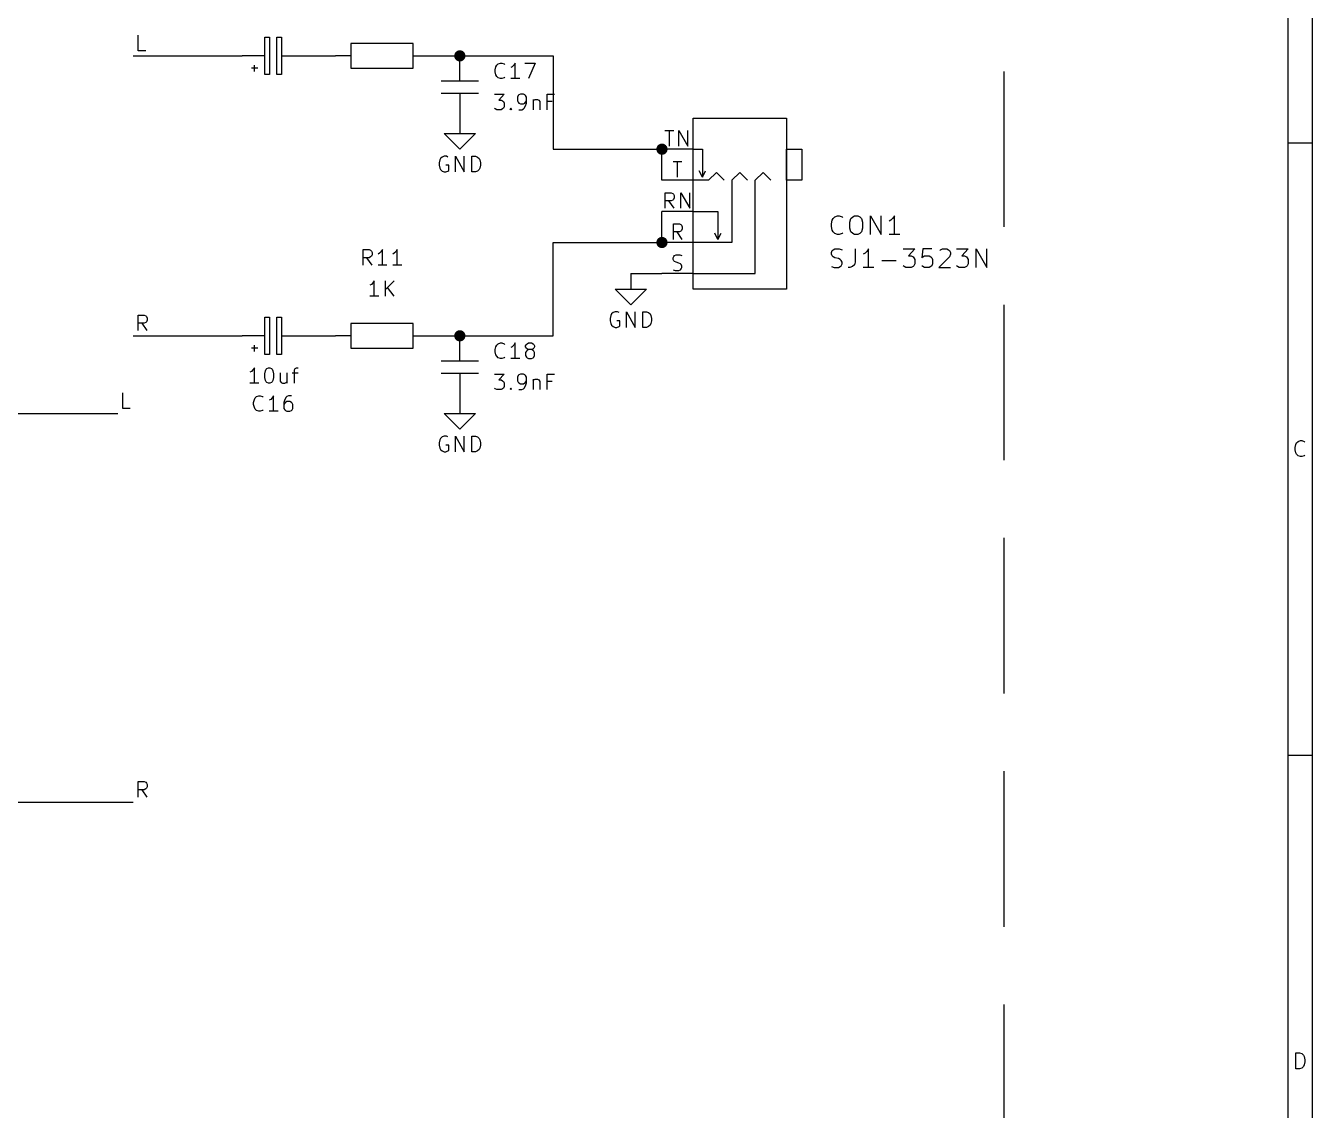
# Model space of a CAD drawing. Extents: x 0.4 to 16.1, y -11.3 to -0.4.
# Drawn here: x 12.004 to 16.141, y -7.44 to -3.953 of the extents above; entities that cross this region are included whole.
import ezdxf

# ---------------------------------------------------------------- set-up
doc = ezdxf.new("R2010")
doc.units = 0
doc.header["$MEASUREMENT"] = 0
doc.linetypes.add('DASHED', pattern=[0.75, 0.5, -0.25])
for name, color, linetype in [('BLUE3', 171, 'CONTINUOUS'), ('CYAN2', 4, 'CONTINUOUS'), ('GRAY1', 251, 'CONTINUOUS'), ('GREEN3', 91, 'CONTINUOUS'), ('LYELLOW', 51, 'CONTINUOUS'), ('RED2', 1, 'CONTINUOUS'), ('RED3', 11, 'CONTINUOUS')]:
    doc.layers.add(name, color=color, linetype=linetype)

msp = doc.modelspace()

# ---------------------------------------------------------------- linework, layer by layer
at = {"layer": 'BLUE3', "linetype": 'DASHED'}
msp.add_line((15.15, -8.35), (15.15, -1.85), dxfattribs=at)
at = {"layer": 'CYAN2', "linetype": 'CONTINUOUS'}
for p, q in [((13.5139, -4.0945), (13.5163, -4.085)), ((13.5139, -4.0945), (13.5163, -4.085)), ((13.5139, -4.1016), (13.5139, -4.0945)), ((13.5139, -4.1016), (13.5139, -4.0945)), ((13.5163, -4.085), (13.5187, -4.0802)), ((13.5163, -4.085), (13.5187, -4.0802)), ((13.5187, -4.0802), (13.5234, -4.0754)), ((13.5187, -4.0802), (13.5234, -4.0754)), ((13.5234, -4.0754), (13.5306, -4.073)), ((13.5234, -4.0754), (13.5306, -4.073)), ((13.5306, -4.073), (13.5353, -4.073)), ((13.5306, -4.073), (13.5353, -4.073)), ((13.5353, -4.073), (13.5425, -4.0754)), ((13.5353, -4.073), (13.5425, -4.0754)), ((13.5425, -4.0754), (13.5449, -4.0778)), ((13.5425, -4.0754), (13.5449, -4.0778)), ((13.5687, -4.085), (13.5639, -4.0873)), ((13.5687, -4.085), (13.5639, -4.0873)), ((13.5734, -4.0802), (13.5687, -4.085)), ((13.5734, -4.0802), (13.5687, -4.085)), ((13.5782, -4.073), (13.5734, -4.0802)), ((13.5782, -4.073), (13.5734, -4.0802)), ((13.5782, -4.123), (13.5782, -4.073)), ((13.5782, -4.123), (13.5782, -4.073)), ((13.6091, -4.073), (13.6425, -4.073)), ((13.6091, -4.073), (13.6425, -4.073)), ((13.6425, -4.073), (13.621, -4.123)), ((13.6425, -4.073), (13.621, -4.123)), ((13.5163, -4.1111), (13.5139, -4.1016)), ((13.5163, -4.1111), (13.5139, -4.1016)), ((13.5187, -4.1159), (13.5163, -4.1111)), ((13.5187, -4.1159), (13.5163, -4.1111)), ((13.5234, -4.1207), (13.5187, -4.1159)), ((13.5234, -4.1207), (13.5187, -4.1159)), ((13.5306, -4.123), (13.5234, -4.1207)), ((13.5306, -4.123), (13.5234, -4.1207)), ((13.5353, -4.123), (13.5306, -4.123)), ((13.5353, -4.123), (13.5306, -4.123)), ((13.5425, -4.1207), (13.5353, -4.123)), ((13.5425, -4.1207), (13.5353, -4.123)), ((13.5449, -4.1183), (13.5425, -4.1207)), ((13.5449, -4.1183), (13.5425, -4.1207)), ((13.5925, -4.123), (13.5639, -4.123)), ((13.5925, -4.123), (13.5639, -4.123)), ((13.5115, -4.173), (13.5425, -4.173)), ((13.5115, -4.173), (13.5425, -4.173)), ((13.5425, -4.173), (13.5258, -4.1921)), ((13.5425, -4.173), (13.5258, -4.1921)), ((13.5877, -4.1778), (13.5853, -4.1826)), ((13.5877, -4.1778), (13.5853, -4.1826)), ((13.5901, -4.1754), (13.5877, -4.1778)), ((13.5901, -4.1754), (13.5877, -4.1778)), ((13.5949, -4.173), (13.5901, -4.1754)), ((13.5949, -4.173), (13.5901, -4.1754)), ((13.6044, -4.173), (13.5949, -4.173)), ((13.6044, -4.173), (13.5949, -4.173)), ((13.6091, -4.1754), (13.6044, -4.173)), ((13.6091, -4.1754), (13.6044, -4.173)), ((13.6115, -4.1778), (13.6091, -4.1754)), ((13.6115, -4.1778), (13.6091, -4.1754)), ((13.6139, -4.1826), (13.6115, -4.1778)), ((13.6139, -4.1826), (13.6115, -4.1778)), ((13.6806, -4.223), (13.6806, -4.173)), ((13.6806, -4.173), (13.7044, -4.173)), ((13.6806, -4.223), (13.6806, -4.173)), ((13.6806, -4.173), (13.7044, -4.173)), ((13.5139, -4.2207), (13.5115, -4.2183)), ((13.5139, -4.2207), (13.5115, -4.2183)), ((13.5258, -4.1921), (13.5329, -4.1921)), ((13.5258, -4.1921), (13.5329, -4.1921)), ((13.5329, -4.1921), (13.5377, -4.1945)), ((13.5329, -4.1921), (13.5377, -4.1945)), ((13.5377, -4.1945), (13.5401, -4.1969)), ((13.5377, -4.1945), (13.5401, -4.1969)), ((13.5401, -4.2183), (13.5377, -4.2207)), ((13.5401, -4.2183), (13.5377, -4.2207)), ((13.5401, -4.1969), (13.5425, -4.2016)), ((13.5401, -4.1969), (13.5425, -4.2016)), ((13.5425, -4.2135), (13.5401, -4.2183)), ((13.5425, -4.2135), (13.5401, -4.2183)), ((13.5425, -4.2016), (13.5425, -4.2135)), ((13.5425, -4.2016), (13.5425, -4.2135)), ((13.5615, -4.2207), (13.5639, -4.2183)), ((13.5615, -4.2207), (13.5639, -4.2183)), ((13.5639, -4.2183), (13.5663, -4.2207)), ((13.5639, -4.2183), (13.5639, -4.223)), ((13.5639, -4.2183), (13.5663, -4.2207)), ((13.5639, -4.2183), (13.5639, -4.223)), ((13.5853, -4.1826), (13.5853, -4.1945)), ((13.5853, -4.1826), (13.5853, -4.1945)), ((13.5853, -4.1945), (13.5877, -4.1992)), ((13.5853, -4.1945), (13.5877, -4.1992)), ((13.5877, -4.1992), (13.5901, -4.2016)), ((13.5877, -4.1992), (13.5901, -4.2016)), ((13.5901, -4.2016), (13.5949, -4.204)), ((13.5901, -4.2016), (13.5949, -4.204)), ((13.5949, -4.204), (13.6044, -4.204)), ((13.5949, -4.204), (13.6044, -4.204)), ((13.6044, -4.204), (13.6091, -4.2016)), ((13.6044, -4.204), (13.6091, -4.2016)), ((13.6044, -4.2207), (13.6068, -4.2183)), ((13.6044, -4.2207), (13.6068, -4.2183)), ((13.6068, -4.2183), (13.6115, -4.2111)), ((13.6068, -4.2183), (13.6115, -4.2111)), ((13.6091, -4.2016), (13.6115, -4.1992)), ((13.6091, -4.2016), (13.6115, -4.1992)), ((13.6115, -4.1992), (13.6139, -4.1945)), ((13.6115, -4.1992), (13.6139, -4.1945)), ((13.6115, -4.2111), (13.6139, -4.2016)), ((13.6115, -4.2111), (13.6139, -4.2016)), ((13.6139, -4.2016), (13.6139, -4.1826)), ((13.6139, -4.2016), (13.6139, -4.1826)), ((13.6353, -4.1897), (13.6353, -4.223)), ((13.6353, -4.1897), (13.6353, -4.223)), ((13.6353, -4.1945), (13.6377, -4.1921)), ((13.6353, -4.1945), (13.6377, -4.1921)), ((13.6377, -4.1921), (13.6425, -4.1897)), ((13.6377, -4.1921), (13.6425, -4.1897)), ((13.6425, -4.1897), (13.6496, -4.1897)), ((13.6425, -4.1897), (13.6496, -4.1897)), ((13.6496, -4.1897), (13.6544, -4.1921)), ((13.6496, -4.1897), (13.6544, -4.1921)), ((13.6544, -4.1921), (13.6568, -4.1969)), ((13.6544, -4.1921), (13.6568, -4.1969)), ((13.6568, -4.1969), (13.6568, -4.223)), ((13.6568, -4.1969), (13.6568, -4.223)), ((13.6972, -4.1969), (13.6806, -4.1969)), ((13.6972, -4.1969), (13.6806, -4.1969)), ((13.5187, -4.223), (13.5139, -4.2207)), ((13.5187, -4.223), (13.5139, -4.2207)), ((13.5329, -4.223), (13.5187, -4.223)), ((13.5329, -4.223), (13.5187, -4.223)), ((13.5377, -4.2207), (13.5329, -4.223)), ((13.5377, -4.2207), (13.5329, -4.223)), ((13.5639, -4.223), (13.5615, -4.2207)), ((13.5639, -4.223), (13.5615, -4.2207)), ((13.5663, -4.2207), (13.5639, -4.223)), ((13.5663, -4.2207), (13.5639, -4.223)), ((13.5901, -4.223), (13.5996, -4.223)), ((13.5901, -4.223), (13.5996, -4.223)), ((13.5996, -4.223), (13.6044, -4.2207)), ((13.5996, -4.223), (13.6044, -4.2207)), ((13.3357, -4.3847), (13.3333, -4.3942)), ((13.3357, -4.3847), (13.3333, -4.3942)), ((13.3381, -4.3799), (13.3357, -4.3847)), ((13.3381, -4.3799), (13.3357, -4.3847)), ((13.3429, -4.3752), (13.3381, -4.3799)), ((13.3429, -4.3752), (13.3381, -4.3799)), ((13.35, -4.3728), (13.3429, -4.3752)), ((13.35, -4.3728), (13.3429, -4.3752)), ((13.3571, -4.3728), (13.35, -4.3728)), ((13.3571, -4.3728), (13.35, -4.3728)), ((13.3619, -4.3752), (13.3571, -4.3728)), ((13.3619, -4.3752), (13.3571, -4.3728)), ((13.3857, -4.4228), (13.3857, -4.3728)), ((13.3857, -4.3728), (13.4143, -4.4228)), ((13.3857, -4.4228), (13.3857, -4.3728)), ((13.3857, -4.3728), (13.4143, -4.4228)), ((13.4143, -4.4228), (13.4143, -4.3728)), ((13.4143, -4.4228), (13.4143, -4.3728)), ((13.4381, -4.4228), (13.4381, -4.3728)), ((13.4381, -4.3728), (13.45, -4.3728)), ((13.4381, -4.4228), (13.4381, -4.3728)), ((13.4381, -4.3728), (13.45, -4.3728)), ((13.45, -4.3728), (13.4571, -4.3752)), ((13.45, -4.3728), (13.4571, -4.3752)), ((13.4571, -4.3752), (13.4619, -4.3799)), ((13.4571, -4.3752), (13.4619, -4.3799)), ((13.4619, -4.3799), (13.4643, -4.3847)), ((13.4619, -4.3799), (13.4643, -4.3847)), ((13.4643, -4.3847), (13.4667, -4.3942)), ((13.4643, -4.3847), (13.4667, -4.3942)), ((13.3333, -4.3942), (13.3333, -4.4014)), ((13.3333, -4.3942), (13.3333, -4.4014)), ((13.3333, -4.4014), (13.3357, -4.4109)), ((13.3333, -4.4014), (13.3357, -4.4109)), ((13.3357, -4.4109), (13.3381, -4.4157)), ((13.3357, -4.4109), (13.3381, -4.4157)), ((13.3381, -4.4157), (13.3429, -4.4204)), ((13.3381, -4.4157), (13.3429, -4.4204)), ((13.3429, -4.4204), (13.35, -4.4228)), ((13.3429, -4.4204), (13.35, -4.4228)), ((13.35, -4.4228), (13.3548, -4.4228)), ((13.35, -4.4228), (13.3548, -4.4228)), ((13.3643, -4.4014), (13.3548, -4.4014)), ((13.3643, -4.4014), (13.3548, -4.4014)), ((13.3548, -4.4228), (13.3619, -4.4204)), ((13.3548, -4.4228), (13.3619, -4.4204)), ((13.3619, -4.4204), (13.3643, -4.418)), ((13.3619, -4.4204), (13.3643, -4.418)), ((13.3643, -4.418), (13.3643, -4.4014)), ((13.3643, -4.418), (13.3643, -4.4014)), ((13.45, -4.4228), (13.4381, -4.4228)), ((13.45, -4.4228), (13.4381, -4.4228)), ((13.4571, -4.4204), (13.45, -4.4228)), ((13.4571, -4.4204), (13.45, -4.4228)), ((13.4619, -4.4157), (13.4571, -4.4204)), ((13.4619, -4.4157), (13.4571, -4.4204)), ((13.4643, -4.4109), (13.4619, -4.4157)), ((13.4643, -4.4109), (13.4619, -4.4157)), ((13.4667, -4.4014), (13.4643, -4.4109)), ((13.4667, -4.4014), (13.4643, -4.4109)), ((13.4667, -4.3942), (13.4667, -4.4014)), ((13.4667, -4.3942), (13.4667, -4.4014)), ((14.5947, -4.5901), (14.5975, -4.5786)), ((14.5947, -4.5986), (14.5947, -4.5901)), ((14.5975, -4.5786), (14.6004, -4.5729)), ((14.6004, -4.5729), (14.6061, -4.5672)), ((14.6061, -4.5672), (14.6147, -4.5644)), ((14.6147, -4.5644), (14.6204, -4.5644)), ((14.6204, -4.5644), (14.629, -4.5672)), ((14.629, -4.5672), (14.6318, -4.5701)), ((14.6547, -4.5844), (14.6575, -4.5729)), ((14.6547, -4.6044), (14.6547, -4.5844)), ((14.6575, -4.5729), (14.6633, -4.5672)), ((14.6633, -4.5672), (14.669, -4.5644)), ((14.669, -4.5644), (14.6804, -4.5644)), ((14.6804, -4.5644), (14.6861, -4.5672)), ((14.6861, -4.5672), (14.6918, -4.5729)), ((14.6918, -4.5729), (14.6947, -4.5844)), ((14.6947, -4.5844), (14.6947, -4.6044)), ((14.7204, -4.6244), (14.7204, -4.5644)), ((14.7204, -4.5644), (14.7547, -4.6244)), ((14.7547, -4.6244), (14.7547, -4.5644)), ((14.7861, -4.5786), (14.7804, -4.5815)), ((14.7918, -4.5729), (14.7861, -4.5786)), ((14.7975, -4.5644), (14.7918, -4.5729)), ((14.7975, -4.6244), (14.7975, -4.5644)), ((14.5975, -4.6101), (14.5947, -4.5986)), ((14.6004, -4.6158), (14.5975, -4.6101)), ((14.6061, -4.6215), (14.6004, -4.6158)), ((14.6147, -4.6244), (14.6061, -4.6215)), ((14.6204, -4.6244), (14.6147, -4.6244)), ((14.629, -4.6215), (14.6204, -4.6244)), ((14.6318, -4.6186), (14.629, -4.6215)), ((14.6575, -4.6158), (14.6547, -4.6044)), ((14.6633, -4.6215), (14.6575, -4.6158)), ((14.669, -4.6244), (14.6633, -4.6215)), ((14.6804, -4.6244), (14.669, -4.6244)), ((14.6861, -4.6215), (14.6804, -4.6244)), ((14.6918, -4.6158), (14.6861, -4.6215)), ((14.6947, -4.6044), (14.6918, -4.6158)), ((14.8147, -4.6244), (14.7804, -4.6244)), ((13.0893, -4.7228), (13.0893, -4.6728)), ((13.0893, -4.6728), (13.1083, -4.6728)), ((13.1083, -4.6728), (13.1131, -4.6752)), ((13.1512, -4.6728), (13.1464, -4.6799)), ((13.1512, -4.7228), (13.1512, -4.6728)), ((13.1988, -4.6728), (13.194, -4.6799)), ((13.1988, -4.7228), (13.1988, -4.6728)), ((14.5975, -4.6761), (14.6004, -4.6732)), ((14.6004, -4.6732), (14.6061, -4.6704)), ((14.6061, -4.6704), (14.6204, -4.6704)), ((14.6204, -4.6704), (14.629, -4.6732)), ((14.6718, -4.6704), (14.6718, -4.7132)), ((14.7147, -4.6704), (14.709, -4.6789)), ((14.7147, -4.7304), (14.7147, -4.6704)), ((14.8261, -4.6704), (14.8632, -4.6704)), ((14.8632, -4.6704), (14.8432, -4.6932)), ((14.889, -4.6704), (14.8861, -4.6989)), ((14.9175, -4.6704), (14.889, -4.6704)), ((14.9432, -4.6761), (14.9461, -4.6732)), ((14.9461, -4.6732), (14.9518, -4.6704)), ((14.9518, -4.6704), (14.9661, -4.6704)), ((14.9661, -4.6704), (14.9718, -4.6732)), ((14.9718, -4.6732), (14.9747, -4.6761)), ((14.9975, -4.6704), (15.0347, -4.6704)), ((15.0347, -4.6704), (15.0147, -4.6932)), ((15.0604, -4.7304), (15.0604, -4.6704)), ((15.0604, -4.6704), (15.0947, -4.7304)), ((15.0947, -4.7304), (15.0947, -4.6704)), ((13.1083, -4.699), (13.0893, -4.699)), ((13.1179, -4.7228), (13.1012, -4.699)), ((13.1131, -4.6966), (13.1083, -4.699)), ((13.1131, -4.6752), (13.1155, -4.6776)), ((13.1155, -4.6942), (13.1131, -4.6966)), ((13.1155, -4.6776), (13.1179, -4.6823)), ((13.1179, -4.6895), (13.1155, -4.6942)), ((13.1179, -4.6823), (13.1179, -4.6895)), ((13.1417, -4.6847), (13.1369, -4.6871)), ((13.1464, -4.6799), (13.1417, -4.6847)), ((13.1893, -4.6847), (13.1845, -4.6871)), ((13.194, -4.6799), (13.1893, -4.6847)), ((14.5947, -4.6818), (14.5975, -4.6761)), ((14.5947, -4.6875), (14.5947, -4.6818)), ((14.5975, -4.6932), (14.5947, -4.6875)), ((14.6004, -4.6961), (14.5975, -4.6932)), ((14.6061, -4.6989), (14.6004, -4.6961)), ((14.6175, -4.7018), (14.6061, -4.6989)), ((14.6233, -4.7046), (14.6175, -4.7018)), ((14.6261, -4.7075), (14.6233, -4.7046)), ((14.629, -4.7132), (14.6261, -4.7075)), ((14.629, -4.7189), (14.629, -4.7132)), ((14.6718, -4.7132), (14.669, -4.7218)), ((14.7032, -4.6846), (14.6975, -4.6875)), ((14.709, -4.6789), (14.7032, -4.6846)), ((14.7575, -4.7075), (14.8032, -4.7075)), ((14.8432, -4.6932), (14.8518, -4.6932)), ((14.8518, -4.6932), (14.8575, -4.6961)), ((14.8575, -4.6961), (14.8604, -4.6989)), ((14.8604, -4.6989), (14.8632, -4.7046)), ((14.8632, -4.7046), (14.8632, -4.7189)), ((14.8861, -4.6989), (14.889, -4.6961)), ((14.889, -4.6961), (14.8947, -4.6932)), ((14.8947, -4.6932), (14.909, -4.6932)), ((14.909, -4.6932), (14.9147, -4.6961)), ((14.9147, -4.6961), (14.9175, -4.6989)), ((14.9175, -4.6989), (14.9204, -4.7046)), ((14.9204, -4.7046), (14.9204, -4.7189)), ((14.9747, -4.6961), (14.9404, -4.7304)), ((14.9747, -4.6761), (14.9775, -4.6818)), ((14.9775, -4.6875), (14.9747, -4.6961)), ((14.9775, -4.6818), (14.9775, -4.6875)), ((15.0147, -4.6932), (15.0232, -4.6932)), ((15.0232, -4.6932), (15.029, -4.6961)), ((15.029, -4.6961), (15.0318, -4.6989)), ((15.0318, -4.6989), (15.0347, -4.7046)), ((15.0347, -4.7046), (15.0347, -4.7189)), ((13.1655, -4.7228), (13.1369, -4.7228)), ((13.2131, -4.7228), (13.1845, -4.7228)), ((14.5947, -4.7275), (14.6033, -4.7304)), ((14.6033, -4.7304), (14.6175, -4.7304)), ((14.6175, -4.7304), (14.6233, -4.7275)), ((14.6233, -4.7275), (14.6261, -4.7246)), ((14.6261, -4.7246), (14.629, -4.7189)), ((14.6547, -4.7304), (14.649, -4.7304)), ((14.6632, -4.7275), (14.6547, -4.7304)), ((14.669, -4.7218), (14.6632, -4.7275)), ((14.7318, -4.7304), (14.6975, -4.7304)), ((14.829, -4.7275), (14.8261, -4.7246)), ((14.8347, -4.7304), (14.829, -4.7275)), ((14.8518, -4.7304), (14.8347, -4.7304)), ((14.8575, -4.7275), (14.8518, -4.7304)), ((14.8604, -4.7246), (14.8575, -4.7275)), ((14.8632, -4.7189), (14.8604, -4.7246)), ((14.889, -4.7275), (14.8861, -4.7246)), ((14.8947, -4.7304), (14.889, -4.7275)), ((14.909, -4.7304), (14.8947, -4.7304)), ((14.9147, -4.7275), (14.909, -4.7304)), ((14.9175, -4.7246), (14.9147, -4.7275)), ((14.9204, -4.7189), (14.9175, -4.7246)), ((14.9404, -4.7304), (14.9775, -4.7304)), ((15.0004, -4.7275), (14.9975, -4.7246)), ((15.0061, -4.7304), (15.0004, -4.7275)), ((15.0232, -4.7304), (15.0061, -4.7304)), ((15.029, -4.7275), (15.0232, -4.7304)), ((15.0318, -4.7246), (15.029, -4.7275)), ((15.0347, -4.7189), (15.0318, -4.7246)), ((13.1155, -4.7847), (13.1107, -4.7871)), ((13.1202, -4.7799), (13.1155, -4.7847)), ((13.125, -4.7728), (13.1202, -4.7799)), ((13.125, -4.8228), (13.125, -4.7728)), ((13.1607, -4.8228), (13.1607, -4.7728)), ((13.1893, -4.7728), (13.1607, -4.8014)), ((13.1893, -4.8228), (13.1679, -4.7942)), ((13.1393, -4.8228), (13.1107, -4.8228)), ((13.8881, -4.8799), (13.8857, -4.8847)), ((13.8929, -4.8752), (13.8881, -4.8799)), ((13.9, -4.8728), (13.8929, -4.8752)), ((13.9071, -4.8728), (13.9, -4.8728)), ((13.9119, -4.8752), (13.9071, -4.8728)), ((13.9357, -4.9228), (13.9357, -4.8728)), ((13.9357, -4.8728), (13.9643, -4.9228)), ((13.9643, -4.9228), (13.9643, -4.8728)), ((13.9881, -4.9228), (13.9881, -4.8728)), ((13.9881, -4.8728), (14, -4.8728)), ((14, -4.8728), (14.0071, -4.8752)), ((14.0071, -4.8752), (14.0119, -4.8799)), ((14.0119, -4.8799), (14.0143, -4.8847)), ((13.8857, -4.8847), (13.8833, -4.8942)), ((13.8833, -4.8942), (13.8833, -4.9014)), ((13.8833, -4.9014), (13.8857, -4.9109)), ((13.8857, -4.9109), (13.8881, -4.9157)), ((13.8881, -4.9157), (13.8929, -4.9204)), ((13.8929, -4.9204), (13.9, -4.9228)), ((13.9, -4.9228), (13.9048, -4.9228)), ((13.9143, -4.9014), (13.9048, -4.9014)), ((13.9048, -4.9228), (13.9119, -4.9204)), ((13.9119, -4.9204), (13.9143, -4.918)), ((13.9143, -4.918), (13.9143, -4.9014)), ((14, -4.9228), (13.9881, -4.9228)), ((14.0071, -4.9204), (14, -4.9228)), ((14.0119, -4.9157), (14.0071, -4.9204)), ((14.0143, -4.9109), (14.0119, -4.9157)), ((14.0143, -4.8847), (14.0167, -4.8942)), ((14.0167, -4.9014), (14.0143, -4.9109)), ((14.0167, -4.8942), (14.0167, -4.9014)), ((13.5139, -4.9945), (13.5163, -4.985)), ((13.5139, -4.9945), (13.5163, -4.985)), ((13.5139, -5.0016), (13.5139, -4.9945)), ((13.5139, -5.0016), (13.5139, -4.9945)), ((13.5163, -5.0111), (13.5139, -5.0016)), ((13.5163, -5.0111), (13.5139, -5.0016)), ((13.5163, -4.985), (13.5187, -4.9802)), ((13.5163, -4.985), (13.5187, -4.9802)), ((13.5187, -4.9802), (13.5234, -4.9754)), ((13.5187, -4.9802), (13.5234, -4.9754)), ((13.5234, -4.9754), (13.5306, -4.973)), ((13.5234, -4.9754), (13.5306, -4.973)), ((13.5306, -4.973), (13.5353, -4.973)), ((13.5306, -4.973), (13.5353, -4.973)), ((13.5353, -4.973), (13.5425, -4.9754)), ((13.5353, -4.973), (13.5425, -4.9754)), ((13.5425, -4.9754), (13.5449, -4.9778)), ((13.5425, -4.9754), (13.5449, -4.9778)), ((13.5687, -4.985), (13.5639, -4.9873)), ((13.5687, -4.985), (13.5639, -4.9873)), ((13.5734, -4.9802), (13.5687, -4.985)), ((13.5734, -4.9802), (13.5687, -4.985)), ((13.5782, -4.973), (13.5734, -4.9802)), ((13.5782, -4.973), (13.5734, -4.9802)), ((13.5782, -5.023), (13.5782, -4.973)), ((13.5782, -5.023), (13.5782, -4.973)), ((13.6115, -4.9826), (13.6139, -4.9778)), ((13.6115, -4.9826), (13.6139, -4.9778)), ((13.6115, -4.985), (13.6115, -4.9826)), ((13.6115, -4.985), (13.6115, -4.9826)), ((13.6139, -4.9897), (13.6115, -4.985)), ((13.6139, -4.9897), (13.6115, -4.985)), ((13.6139, -4.9992), (13.6115, -5.004)), ((13.6139, -4.9992), (13.6115, -5.004)), ((13.6115, -5.004), (13.6115, -5.0135)), ((13.6115, -5.004), (13.6115, -5.0135)), ((13.6139, -4.9778), (13.6163, -4.9754)), ((13.6139, -4.9778), (13.6163, -4.9754)), ((13.6163, -4.9921), (13.6139, -4.9897)), ((13.6163, -4.9921), (13.6139, -4.9897)), ((13.6163, -4.9969), (13.6139, -4.9992)), ((13.6163, -4.9969), (13.6139, -4.9992)), ((13.6163, -4.9754), (13.621, -4.973)), ((13.6163, -4.9754), (13.621, -4.973)), ((13.621, -4.9945), (13.6163, -4.9921)), ((13.621, -4.9945), (13.6163, -4.9921)), ((13.621, -4.9945), (13.6163, -4.9969)), ((13.621, -4.9945), (13.6163, -4.9969)), ((13.621, -4.973), (13.6306, -4.973)), ((13.621, -4.973), (13.6306, -4.973)), ((13.6306, -4.9945), (13.621, -4.9945)), ((13.6306, -4.9945), (13.621, -4.9945)), ((13.6306, -4.973), (13.6353, -4.9754)), ((13.6306, -4.973), (13.6353, -4.9754)), ((13.6353, -4.9921), (13.6306, -4.9945)), ((13.6353, -4.9921), (13.6306, -4.9945)), ((13.6353, -4.9969), (13.6306, -4.9945)), ((13.6353, -4.9969), (13.6306, -4.9945)), ((13.6353, -4.9754), (13.6377, -4.9778)), ((13.6353, -4.9754), (13.6377, -4.9778)), ((13.6377, -4.9897), (13.6353, -4.9921)), ((13.6377, -4.9897), (13.6353, -4.9921)), ((13.6377, -4.9992), (13.6353, -4.9969)), ((13.6377, -4.9992), (13.6353, -4.9969)), ((13.6377, -4.9778), (13.6401, -4.9826)), ((13.6377, -4.9778), (13.6401, -4.9826)), ((13.6401, -4.985), (13.6377, -4.9897)), ((13.6401, -4.985), (13.6377, -4.9897)), ((13.6401, -5.004), (13.6377, -4.9992)), ((13.6401, -5.004), (13.6377, -4.9992)), ((13.6401, -4.9826), (13.6401, -4.985)), ((13.6401, -4.9826), (13.6401, -4.985)), ((13.6401, -5.0135), (13.6401, -5.004)), ((13.6401, -5.0135), (13.6401, -5.004)), ((13.5187, -5.0159), (13.5163, -5.0111)), ((13.5187, -5.0159), (13.5163, -5.0111)), ((13.5234, -5.0207), (13.5187, -5.0159)), ((13.5234, -5.0207), (13.5187, -5.0159)), ((13.5306, -5.023), (13.5234, -5.0207)), ((13.5306, -5.023), (13.5234, -5.0207)), ((13.5353, -5.023), (13.5306, -5.023)), ((13.5353, -5.023), (13.5306, -5.023)), ((13.5425, -5.0207), (13.5353, -5.023)), ((13.5425, -5.0207), (13.5353, -5.023)), ((13.5449, -5.0183), (13.5425, -5.0207)), ((13.5449, -5.0183), (13.5425, -5.0207)), ((13.5925, -5.023), (13.5639, -5.023)), ((13.5925, -5.023), (13.5639, -5.023)), ((13.6115, -5.0135), (13.6139, -5.0183)), ((13.6115, -5.0135), (13.6139, -5.0183)), ((13.6139, -5.0183), (13.6163, -5.0207)), ((13.6139, -5.0183), (13.6163, -5.0207)), ((13.6163, -5.0207), (13.621, -5.023)), ((13.6163, -5.0207), (13.621, -5.023)), ((13.621, -5.023), (13.6306, -5.023)), ((13.621, -5.023), (13.6306, -5.023)), ((13.6306, -5.023), (13.6353, -5.0207)), ((13.6306, -5.023), (13.6353, -5.0207)), ((13.6353, -5.0207), (13.6377, -5.0183)), ((13.6353, -5.0207), (13.6377, -5.0183)), ((13.6377, -5.0183), (13.6401, -5.0135)), ((13.6377, -5.0183), (13.6401, -5.0135)), ((12.7298, -5.0647), (12.725, -5.0671)), ((12.7345, -5.0599), (12.7298, -5.0647)), ((12.7393, -5.0528), (12.7345, -5.0599)), ((12.7393, -5.1028), (12.7393, -5.0528)), ((12.7726, -5.0718), (12.775, -5.0623)), ((12.7726, -5.0838), (12.7726, -5.0718)), ((12.775, -5.0933), (12.7726, -5.0838)), ((12.775, -5.0623), (12.7774, -5.0576)), ((12.7774, -5.0576), (12.7798, -5.0552)), ((12.7798, -5.0552), (12.7845, -5.0528)), ((12.7845, -5.0528), (12.7893, -5.0528)), ((12.7893, -5.0528), (12.794, -5.0552)), ((12.794, -5.0552), (12.7964, -5.0576)), ((12.7964, -5.0576), (12.7988, -5.0623)), ((12.7988, -5.0623), (12.8012, -5.0718)), ((12.8012, -5.0838), (12.7988, -5.0933)), ((12.8012, -5.0718), (12.8012, -5.0838)), ((12.8226, -5.0695), (12.8226, -5.0957)), ((12.844, -5.0695), (12.844, -5.1028)), ((12.8607, -5.0695), (12.8798, -5.0695)), ((12.8679, -5.0599), (12.8702, -5.0552)), ((12.8679, -5.1028), (12.8679, -5.0599)), ((12.8702, -5.0552), (12.875, -5.0528)), ((12.875, -5.0528), (12.8798, -5.0528)), ((13.5115, -5.073), (13.5425, -5.073)), ((13.5115, -5.073), (13.5425, -5.073)), ((13.5425, -5.073), (13.5258, -5.0921)), ((13.5425, -5.073), (13.5258, -5.0921)), ((13.5877, -5.0778), (13.5853, -5.0826)), ((13.5877, -5.0778), (13.5853, -5.0826)), ((13.5853, -5.0826), (13.5853, -5.0945)), ((13.5853, -5.0826), (13.5853, -5.0945)), ((13.5901, -5.0754), (13.5877, -5.0778)), ((13.5901, -5.0754), (13.5877, -5.0778)), ((13.5949, -5.073), (13.5901, -5.0754)), ((13.5949, -5.073), (13.5901, -5.0754)), ((13.6044, -5.073), (13.5949, -5.073)), ((13.6044, -5.073), (13.5949, -5.073)), ((13.6091, -5.0754), (13.6044, -5.073)), ((13.6091, -5.0754), (13.6044, -5.073)), ((13.6115, -5.0778), (13.6091, -5.0754)), ((13.6115, -5.0778), (13.6091, -5.0754)), ((13.6139, -5.0826), (13.6115, -5.0778)), ((13.6139, -5.0826), (13.6115, -5.0778)), ((13.6139, -5.1016), (13.6139, -5.0826)), ((13.6139, -5.1016), (13.6139, -5.0826)), ((13.6806, -5.123), (13.6806, -5.073)), ((13.6806, -5.073), (13.7044, -5.073)), ((13.6806, -5.123), (13.6806, -5.073)), ((13.6806, -5.073), (13.7044, -5.073)), ((12.7536, -5.1028), (12.725, -5.1028)), ((12.7774, -5.098), (12.775, -5.0933)), ((12.7798, -5.1004), (12.7774, -5.098)), ((12.7845, -5.1028), (12.7798, -5.1004)), ((12.7893, -5.1028), (12.7845, -5.1028)), ((12.794, -5.1004), (12.7893, -5.1028)), ((12.7964, -5.098), (12.794, -5.1004)), ((12.7988, -5.0933), (12.7964, -5.098)), ((12.8226, -5.0957), (12.825, -5.1004)), ((12.825, -5.1004), (12.8298, -5.1028)), ((12.8298, -5.1028), (12.8369, -5.1028)), ((12.8369, -5.1028), (12.8417, -5.1004)), ((12.8417, -5.1004), (12.844, -5.098)), ((13.5139, -5.1207), (13.5115, -5.1183)), ((13.5139, -5.1207), (13.5115, -5.1183)), ((13.5187, -5.123), (13.5139, -5.1207)), ((13.5187, -5.123), (13.5139, -5.1207)), ((13.5329, -5.123), (13.5187, -5.123)), ((13.5329, -5.123), (13.5187, -5.123)), ((13.5258, -5.0921), (13.5329, -5.0921)), ((13.5258, -5.0921), (13.5329, -5.0921)), ((13.5329, -5.0921), (13.5377, -5.0945)), ((13.5329, -5.0921), (13.5377, -5.0945)), ((13.5377, -5.1207), (13.5329, -5.123)), ((13.5377, -5.1207), (13.5329, -5.123)), ((13.5377, -5.0945), (13.5401, -5.0969)), ((13.5377, -5.0945), (13.5401, -5.0969)), ((13.5401, -5.1183), (13.5377, -5.1207)), ((13.5401, -5.1183), (13.5377, -5.1207)), ((13.5401, -5.0969), (13.5425, -5.1016)), ((13.5401, -5.0969), (13.5425, -5.1016)), ((13.5425, -5.1135), (13.5401, -5.1183)), ((13.5425, -5.1135), (13.5401, -5.1183)), ((13.5425, -5.1016), (13.5425, -5.1135)), ((13.5425, -5.1016), (13.5425, -5.1135)), ((13.5615, -5.1207), (13.5639, -5.1183)), ((13.5615, -5.1207), (13.5639, -5.1183)), ((13.5639, -5.123), (13.5615, -5.1207)), ((13.5639, -5.123), (13.5615, -5.1207)), ((13.5639, -5.1183), (13.5663, -5.1207)), ((13.5639, -5.1183), (13.5639, -5.123)), ((13.5639, -5.1183), (13.5663, -5.1207)), ((13.5639, -5.1183), (13.5639, -5.123)), ((13.5663, -5.1207), (13.5639, -5.123)), ((13.5663, -5.1207), (13.5639, -5.123)), ((13.5853, -5.0945), (13.5877, -5.0992)), ((13.5853, -5.0945), (13.5877, -5.0992)), ((13.5877, -5.0992), (13.5901, -5.1016)), ((13.5877, -5.0992), (13.5901, -5.1016)), ((13.5901, -5.1016), (13.5949, -5.104)), ((13.5901, -5.1016), (13.5949, -5.104)), ((13.5901, -5.123), (13.5996, -5.123)), ((13.5901, -5.123), (13.5996, -5.123)), ((13.5949, -5.104), (13.6044, -5.104)), ((13.5949, -5.104), (13.6044, -5.104)), ((13.5996, -5.123), (13.6044, -5.1207)), ((13.5996, -5.123), (13.6044, -5.1207)), ((13.6044, -5.104), (13.6091, -5.1016)), ((13.6044, -5.104), (13.6091, -5.1016)), ((13.6044, -5.1207), (13.6068, -5.1183)), ((13.6044, -5.1207), (13.6068, -5.1183)), ((13.6068, -5.1183), (13.6115, -5.1111)), ((13.6068, -5.1183), (13.6115, -5.1111)), ((13.6091, -5.1016), (13.6115, -5.0992)), ((13.6091, -5.1016), (13.6115, -5.0992)), ((13.6115, -5.0992), (13.6139, -5.0945)), ((13.6115, -5.0992), (13.6139, -5.0945)), ((13.6115, -5.1111), (13.6139, -5.1016)), ((13.6115, -5.1111), (13.6139, -5.1016)), ((13.6353, -5.0897), (13.6353, -5.123)), ((13.6353, -5.0897), (13.6353, -5.123)), ((13.6353, -5.0945), (13.6377, -5.0921)), ((13.6353, -5.0945), (13.6377, -5.0921)), ((13.6377, -5.0921), (13.6425, -5.0897)), ((13.6377, -5.0921), (13.6425, -5.0897)), ((13.6425, -5.0897), (13.6496, -5.0897)), ((13.6425, -5.0897), (13.6496, -5.0897)), ((13.6496, -5.0897), (13.6544, -5.0921)), ((13.6496, -5.0897), (13.6544, -5.0921)), ((13.6544, -5.0921), (13.6568, -5.0969)), ((13.6544, -5.0921), (13.6568, -5.0969)), ((13.6568, -5.0969), (13.6568, -5.123)), ((13.6568, -5.0969), (13.6568, -5.123)), ((13.6972, -5.0969), (13.6806, -5.0969)), ((13.6972, -5.0969), (13.6806, -5.0969)), ((12.7369, -5.1642), (12.7393, -5.1547)), ((12.7369, -5.1714), (12.7369, -5.1642)), ((12.7393, -5.1809), (12.7369, -5.1714)), ((12.7393, -5.1547), (12.7417, -5.1499)), ((12.7417, -5.1499), (12.7464, -5.1452)), ((12.7464, -5.1452), (12.7536, -5.1428)), ((12.7536, -5.1428), (12.7583, -5.1428)), ((12.7583, -5.1428), (12.7655, -5.1452)), ((12.7655, -5.1452), (12.7679, -5.1476)), ((12.7917, -5.1547), (12.7869, -5.1571)), ((12.7964, -5.1499), (12.7917, -5.1547)), ((12.8012, -5.1428), (12.7964, -5.1499)), ((12.8012, -5.1928), (12.8012, -5.1428)), ((12.8369, -5.1547), (12.8345, -5.1642)), ((12.8345, -5.1642), (12.8345, -5.1833)), ((12.8369, -5.1666), (12.8345, -5.1714)), ((12.8417, -5.1476), (12.8369, -5.1547)), ((12.8393, -5.1642), (12.8369, -5.1666)), ((12.844, -5.1618), (12.8393, -5.1642)), ((12.844, -5.1452), (12.8417, -5.1476)), ((12.8488, -5.1428), (12.844, -5.1452)), ((12.8536, -5.1618), (12.844, -5.1618)), ((12.8583, -5.1428), (12.8488, -5.1428)), ((12.8583, -5.1642), (12.8536, -5.1618)), ((12.8607, -5.1666), (12.8583, -5.1642)), ((12.8631, -5.1714), (12.8607, -5.1666)), ((12.8631, -5.1833), (12.8631, -5.1714)), ((12.7417, -5.1857), (12.7393, -5.1809)), ((12.7464, -5.1904), (12.7417, -5.1857)), ((12.7536, -5.1928), (12.7464, -5.1904)), ((12.7583, -5.1928), (12.7536, -5.1928)), ((12.7655, -5.1904), (12.7583, -5.1928)), ((12.7679, -5.188), (12.7655, -5.1904)), ((12.8155, -5.1928), (12.7869, -5.1928)), ((12.8345, -5.1833), (12.8369, -5.188)), ((12.8369, -5.188), (12.8393, -5.1904)), ((12.8393, -5.1904), (12.844, -5.1928)), ((12.844, -5.1928), (12.8536, -5.1928)), ((12.8536, -5.1928), (12.8583, -5.1904)), ((12.8583, -5.1904), (12.8607, -5.188)), ((12.8607, -5.188), (12.8631, -5.1833)), ((13.3357, -5.2847), (13.3333, -5.2942)), ((13.3357, -5.2847), (13.3333, -5.2942)), ((13.3333, -5.2942), (13.3333, -5.3014)), ((13.3333, -5.2942), (13.3333, -5.3014)), ((13.3381, -5.2799), (13.3357, -5.2847)), ((13.3381, -5.2799), (13.3357, -5.2847)), ((13.3429, -5.2752), (13.3381, -5.2799)), ((13.3429, -5.2752), (13.3381, -5.2799)), ((13.35, -5.2728), (13.3429, -5.2752)), ((13.35, -5.2728), (13.3429, -5.2752)), ((13.3571, -5.2728), (13.35, -5.2728)), ((13.3571, -5.2728), (13.35, -5.2728)), ((13.3619, -5.2752), (13.3571, -5.2728)), ((13.3619, -5.2752), (13.3571, -5.2728)), ((13.3857, -5.3228), (13.3857, -5.2728)), ((13.3857, -5.2728), (13.4143, -5.3228)), ((13.3857, -5.3228), (13.3857, -5.2728)), ((13.3857, -5.2728), (13.4143, -5.3228)), ((13.4143, -5.3228), (13.4143, -5.2728)), ((13.4143, -5.3228), (13.4143, -5.2728)), ((13.4381, -5.3228), (13.4381, -5.2728)), ((13.4381, -5.2728), (13.45, -5.2728)), ((13.4381, -5.3228), (13.4381, -5.2728)), ((13.4381, -5.2728), (13.45, -5.2728)), ((13.45, -5.2728), (13.4571, -5.2752)), ((13.45, -5.2728), (13.4571, -5.2752)), ((13.4571, -5.2752), (13.4619, -5.2799)), ((13.4571, -5.2752), (13.4619, -5.2799)), ((13.4619, -5.2799), (13.4643, -5.2847)), ((13.4619, -5.2799), (13.4643, -5.2847)), ((13.4643, -5.2847), (13.4667, -5.2942)), ((13.4643, -5.2847), (13.4667, -5.2942)), ((13.4667, -5.2942), (13.4667, -5.3014)), ((13.4667, -5.2942), (13.4667, -5.3014)), ((13.3333, -5.3014), (13.3357, -5.3109)), ((13.3333, -5.3014), (13.3357, -5.3109)), ((13.3357, -5.3109), (13.3381, -5.3157)), ((13.3357, -5.3109), (13.3381, -5.3157)), ((13.3381, -5.3157), (13.3429, -5.3204)), ((13.3381, -5.3157), (13.3429, -5.3204)), ((13.3429, -5.3204), (13.35, -5.3228)), ((13.3429, -5.3204), (13.35, -5.3228)), ((13.35, -5.3228), (13.3548, -5.3228)), ((13.35, -5.3228), (13.3548, -5.3228)), ((13.3643, -5.3014), (13.3548, -5.3014)), ((13.3643, -5.3014), (13.3548, -5.3014)), ((13.3548, -5.3228), (13.3619, -5.3204)), ((13.3548, -5.3228), (13.3619, -5.3204)), ((13.3619, -5.3204), (13.3643, -5.318)), ((13.3619, -5.3204), (13.3643, -5.318)), ((13.3643, -5.318), (13.3643, -5.3014)), ((13.3643, -5.318), (13.3643, -5.3014)), ((13.45, -5.3228), (13.4381, -5.3228)), ((13.45, -5.3228), (13.4381, -5.3228)), ((13.4571, -5.3204), (13.45, -5.3228)), ((13.4571, -5.3204), (13.45, -5.3228)), ((13.4619, -5.3157), (13.4571, -5.3204)), ((13.4619, -5.3157), (13.4571, -5.3204)), ((13.4643, -5.3109), (13.4619, -5.3157)), ((13.4643, -5.3109), (13.4619, -5.3157)), ((13.4667, -5.3014), (13.4643, -5.3109)), ((13.4667, -5.3014), (13.4643, -5.3109))]:
    msp.add_line(p, q, dxfattribs=at)
at = {"layer": 'GRAY1', "linetype": 'CONTINUOUS'}
for p, q in [((12.366, -4.0333), (12.366, -3.9833)), ((12.3898, -4.0333), (12.366, -4.0333)), ((12.366, -4.9333), (12.366, -4.8833)), ((12.366, -4.8833), (12.3851, -4.8833)), ((12.3851, -4.9095), (12.366, -4.9095)), ((12.3946, -4.9333), (12.3779, -4.9095)), ((12.3851, -4.8833), (12.3898, -4.8857)), ((12.3898, -4.9071), (12.3851, -4.9095)), ((12.3898, -4.8857), (12.3922, -4.8881)), ((12.3922, -4.9047), (12.3898, -4.9071)), ((12.3922, -4.8881), (12.3946, -4.8928)), ((12.3946, -4.9), (12.3922, -4.9047)), ((12.3946, -4.8928), (12.3946, -4.9)), ((12.316, -5.1833), (12.316, -5.1333)), ((12.3398, -5.1833), (12.316, -5.1833)), ((12.366, -6.4333), (12.366, -6.3833)), ((12.366, -6.3833), (12.3851, -6.3833)), ((12.3851, -6.4095), (12.366, -6.4095)), ((12.3946, -6.4333), (12.3779, -6.4095)), ((12.3851, -6.3833), (12.3898, -6.3857)), ((12.3898, -6.4071), (12.3851, -6.4095)), ((12.3898, -6.3857), (12.3922, -6.3881)), ((12.3922, -6.4047), (12.3898, -6.4071)), ((12.3922, -6.3881), (12.3946, -6.3928)), ((12.3946, -6.4), (12.3922, -6.4047)), ((12.3946, -6.3928), (12.3946, -6.4))]:
    msp.add_line(p, q, dxfattribs=at)
at = {"layer": 'GREEN3', "linetype": 'CONTINUOUS'}
for p, q in [((12.35, -4.05), (12.7, -4.05)), ((12.9, -4.05), (13, -4.05)), ((13.3, -4.05), (13.4, -4.05)), ((13.4, -4.05), (13.7, -4.05)), ((13.7, -4.05), (13.7, -4.35)), ((13.7, -4.35), (14.05, -4.35)), ((14.05, -4.45), (14.05, -4.35)), ((14.05, -4.65), (14.05, -4.55)), ((13.7, -4.65), (14.05, -4.65)), ((13.7, -4.95), (13.7, -4.65)), ((13.95, -4.75), (14.05, -4.75)), ((12.35, -4.95), (12.7, -4.95)), ((12.9, -4.95), (13, -4.95)), ((13.3, -4.95), (13.4, -4.95)), ((13.4, -4.95), (13.7, -4.95)), ((11.9, -5.2), (12.3, -5.2)), ((11.9, -6.45), (12.35, -6.45))]:
    msp.add_line(p, q, dxfattribs=at)
at = {"layer": 'GREEN3', "const_width": 0.018}
for points in [[(13.391, -4.05, 1), (13.409, -4.05, 1)], [(14.041, -4.35, 1), (14.059, -4.35, 1)], [(14.041, -4.65, 1), (14.059, -4.65, 1)], [(13.391, -4.95, 1), (13.409, -4.95, 1)]]:
    msp.add_lwpolyline(points, format="xyb", close=True, dxfattribs=at)
at = {"layer": 'LYELLOW', "linetype": 'CONTINUOUS'}
for p, q in [((14.15, -4.8), (14.15, -4.25)), ((14.15, -4.25), (14.45, -4.25)), ((14.45, -4.25), (14.45, -4.8)), ((14.45, -4.8), (14.15, -4.8))]:
    msp.add_line(p, q, dxfattribs=at)
at = {"layer": 'RED2', "linetype": 'CONTINUOUS'}
for p, q in [((16.1413, -0.3937), (16.1413, -11.2993)), ((16.0626, -0.4724), (16.0626, -11.2206)), ((12.773, -4.11), (12.773, -3.99)), ((12.773, -3.99), (12.788, -3.99)), ((12.788, -3.99), (12.788, -4.11)), ((12.812, -4.11), (12.812, -3.99)), ((12.812, -3.99), (12.827, -3.99)), ((12.827, -3.99), (12.827, -4.11)), ((13.25, -4.01), (13.05, -4.01)), ((13.05, -4.01), (13.05, -4.09)), ((13.25, -4.09), (13.25, -4.01)), ((12.773, -4.05), (12.7, -4.05)), ((12.827, -4.05), (12.9, -4.05)), ((13.05, -4.05), (13, -4.05)), ((13.25, -4.05), (13.3, -4.05)), ((13.4, -4.13), (13.4, -4.05)), ((13.4, -4.13), (13.4, -4.05)), ((12.75, -4.09), (12.73, -4.09)), ((12.74, -4.1), (12.74, -4.08)), ((13.05, -4.09), (13.25, -4.09)), ((12.788, -4.11), (12.773, -4.11)), ((12.827, -4.11), (12.812, -4.11)), ((13.34, -4.13), (13.46, -4.13)), ((13.34, -4.17), (13.46, -4.17)), ((13.4, -4.17), (13.4, -4.25)), ((13.4, -4.17), (13.4, -4.25)), ((13.4, -4.25), (13.4, -4.3)), ((14.15, -4.8), (14.15, -4.25)), ((14.15, -4.25), (14.45, -4.25)), ((14.45, -4.25), (14.45, -4.8)), ((13.4, -4.35), (13.35, -4.3)), ((13.35, -4.3), (13.4, -4.3)), ((13.4, -4.3), (13.45, -4.3)), ((13.45, -4.3), (13.4, -4.35)), ((16.1413, -4.3307), (16.0626, -4.3307)), ((14.15, -4.35), (14.05, -4.35)), ((14.15, -4.35), (14.18, -4.35)), ((14.18, -4.35), (14.18, -4.44)), ((14.45, -4.45), (14.45, -4.35)), ((14.45, -4.35), (14.5, -4.35)), ((14.5, -4.35), (14.5, -4.45)), ((14.18, -4.44), (14.17, -4.42)), ((14.18, -4.44), (14.19, -4.42)), ((14.225, -4.425), (14.2, -4.45)), ((14.25, -4.45), (14.225, -4.425)), ((14.3, -4.425), (14.275, -4.45)), ((14.325, -4.45), (14.3, -4.425)), ((14.35, -4.45), (14.375, -4.425)), ((14.375, -4.425), (14.4, -4.45)), ((14.15, -4.45), (14.05, -4.45)), ((14.2, -4.45), (14.15, -4.45)), ((14.275, -4.45), (14.275, -4.65)), ((14.35, -4.75), (14.35, -4.45)), ((14.5, -4.45), (14.45, -4.45)), ((14.15, -4.55), (14.05, -4.55)), ((14.15, -4.55), (14.23, -4.55)), ((14.23, -4.55), (14.23, -4.64)), ((14.23, -4.64), (14.22, -4.62)), ((14.23, -4.64), (14.24, -4.62)), ((14.15, -4.65), (14.05, -4.65)), ((14.275, -4.65), (14.15, -4.65)), ((13.95, -4.75), (13.95, -4.8)), ((14.15, -4.75), (14.05, -4.75)), ((14.15, -4.75), (14.35, -4.75)), ((13.95, -4.85), (13.9, -4.8)), ((13.9, -4.8), (13.95, -4.8)), ((13.95, -4.8), (14, -4.8)), ((14, -4.8), (13.95, -4.85)), ((14.45, -4.8), (14.15, -4.8)), ((12.773, -5.01), (12.773, -4.89)), ((12.773, -4.89), (12.788, -4.89)), ((12.788, -4.89), (12.788, -5.01)), ((12.812, -5.01), (12.812, -4.89)), ((12.812, -4.89), (12.827, -4.89)), ((12.827, -4.89), (12.827, -5.01)), ((13.25, -4.91), (13.05, -4.91)), ((13.05, -4.91), (13.05, -4.99)), ((13.25, -4.99), (13.25, -4.91)), ((12.773, -4.95), (12.7, -4.95)), ((12.827, -4.95), (12.9, -4.95)), ((13.05, -4.95), (13, -4.95)), ((13.25, -4.95), (13.3, -4.95)), ((13.4, -5.03), (13.4, -4.95)), ((13.4, -5.03), (13.4, -4.95)), ((12.75, -4.99), (12.73, -4.99)), ((12.74, -5), (12.74, -4.98)), ((13.05, -4.99), (13.25, -4.99)), ((12.788, -5.01), (12.773, -5.01)), ((12.827, -5.01), (12.812, -5.01)), ((13.34, -5.03), (13.46, -5.03)), ((13.34, -5.07), (13.46, -5.07)), ((13.4, -5.07), (13.4, -5.15)), ((13.4, -5.07), (13.4, -5.15)), ((13.4, -5.15), (13.4, -5.2)), ((13.4, -5.25), (13.35, -5.2)), ((13.35, -5.2), (13.4, -5.2)), ((13.4, -5.2), (13.45, -5.2)), ((13.45, -5.2), (13.4, -5.25)), ((16.0885, -5.2993), (16.091, -5.2945)), ((16.091, -5.2945), (16.0958, -5.2896)), ((16.0958, -5.2896), (16.1031, -5.2872)), ((16.1031, -5.2872), (16.108, -5.2872)), ((16.108, -5.2872), (16.1153, -5.2896)), ((16.1153, -5.2896), (16.1178, -5.292)), ((16.0861, -5.3091), (16.0885, -5.2993)), ((16.0861, -5.3164), (16.0861, -5.3091)), ((16.0885, -5.3261), (16.0861, -5.3164)), ((16.091, -5.331), (16.0885, -5.3261)), ((16.0958, -5.3359), (16.091, -5.331)), ((16.1031, -5.3383), (16.0958, -5.3359)), ((16.1153, -5.3359), (16.108, -5.3383)), ((16.1178, -5.3335), (16.1153, -5.3359)), ((16.108, -5.3383), (16.1031, -5.3383)), ((16.1413, -6.2992), (16.0626, -6.2992)), ((16.0885, -7.3068), (16.0885, -7.2557)), ((16.0885, -7.2557), (16.1007, -7.2557)), ((16.1007, -7.2557), (16.108, -7.2581)), ((16.108, -7.2581), (16.1129, -7.263)), ((16.1129, -7.263), (16.1153, -7.2678)), ((16.1153, -7.2678), (16.1178, -7.2776)), ((16.1178, -7.2776), (16.1178, -7.2849)), ((16.1007, -7.3068), (16.0885, -7.3068)), ((16.108, -7.3044), (16.1007, -7.3068)), ((16.1129, -7.2995), (16.108, -7.3044)), ((16.1153, -7.2946), (16.1129, -7.2995)), ((16.1178, -7.2849), (16.1153, -7.2946))]:
    msp.add_line(p, q, dxfattribs=at)
at = {"layer": 'RED3', "linetype": 'CONTINUOUS'}
for p, q in [((14.0595, -4.2899), (14.0881, -4.2899)), ((14.0738, -4.3399), (14.0738, -4.2899)), ((14.1048, -4.3399), (14.1048, -4.2899)), ((14.1048, -4.2899), (14.1333, -4.3399)), ((14.1333, -4.3399), (14.1333, -4.2899)), ((14.0857, -4.3899), (14.1143, -4.3899)), ((14.1, -4.4399), (14.1, -4.3899)), ((14.0607, -4.5399), (14.0607, -4.4899)), ((14.0607, -4.4899), (14.0798, -4.4899)), ((14.0798, -4.4899), (14.0845, -4.4923)), ((14.0845, -4.4923), (14.0869, -4.4946)), ((14.0869, -4.4946), (14.0893, -4.4994)), ((14.0893, -4.5065), (14.0869, -4.5113)), ((14.0893, -4.4994), (14.0893, -4.5065)), ((14.1107, -4.5399), (14.1107, -4.4899)), ((14.1107, -4.4899), (14.1393, -4.5399)), ((14.1393, -4.5399), (14.1393, -4.4899)), ((14.0798, -4.5161), (14.0607, -4.5161)), ((14.0893, -4.5399), (14.0726, -4.5161)), ((14.0845, -4.5137), (14.0798, -4.5161)), ((14.0869, -4.5113), (14.0845, -4.5137)), ((14.0869, -4.6399), (14.0869, -4.5899)), ((14.0869, -4.5899), (14.1059, -4.5899)), ((14.1059, -4.5899), (14.1107, -4.5923)), ((14.1107, -4.5923), (14.1131, -4.5946)), ((14.1059, -4.6161), (14.0869, -4.6161)), ((14.1155, -4.6399), (14.0988, -4.6161)), ((14.1107, -4.6137), (14.1059, -4.6161)), ((14.1131, -4.6113), (14.1107, -4.6137)), ((14.1131, -4.5946), (14.1155, -4.5994)), ((14.1155, -4.6065), (14.1131, -4.6113)), ((14.1155, -4.5994), (14.1155, -4.6065)), ((14.0857, -4.6994), (14.0881, -4.6946)), ((14.0857, -4.7042), (14.0857, -4.6994)), ((14.0881, -4.7089), (14.0857, -4.7042)), ((14.0881, -4.6946), (14.0905, -4.6923)), ((14.0905, -4.7113), (14.0881, -4.7089)), ((14.0905, -4.6923), (14.0952, -4.6899)), ((14.0952, -4.7137), (14.0905, -4.7113)), ((14.0952, -4.6899), (14.1071, -4.6899)), ((14.1048, -4.7161), (14.0952, -4.7137)), ((14.1095, -4.7184), (14.1048, -4.7161)), ((14.1071, -4.6899), (14.1143, -4.6923)), ((14.0857, -4.7375), (14.0929, -4.7399)), ((14.0929, -4.7399), (14.1048, -4.7399)), ((14.1048, -4.7399), (14.1095, -4.7375)), ((14.1119, -4.7208), (14.1095, -4.7184)), ((14.1095, -4.7375), (14.1119, -4.7351)), ((14.1143, -4.7256), (14.1119, -4.7208)), ((14.1119, -4.7351), (14.1143, -4.7304)), ((14.1143, -4.7304), (14.1143, -4.7256))]:
    msp.add_line(p, q, dxfattribs=at)

doc.saveas('drawing.dxf')
